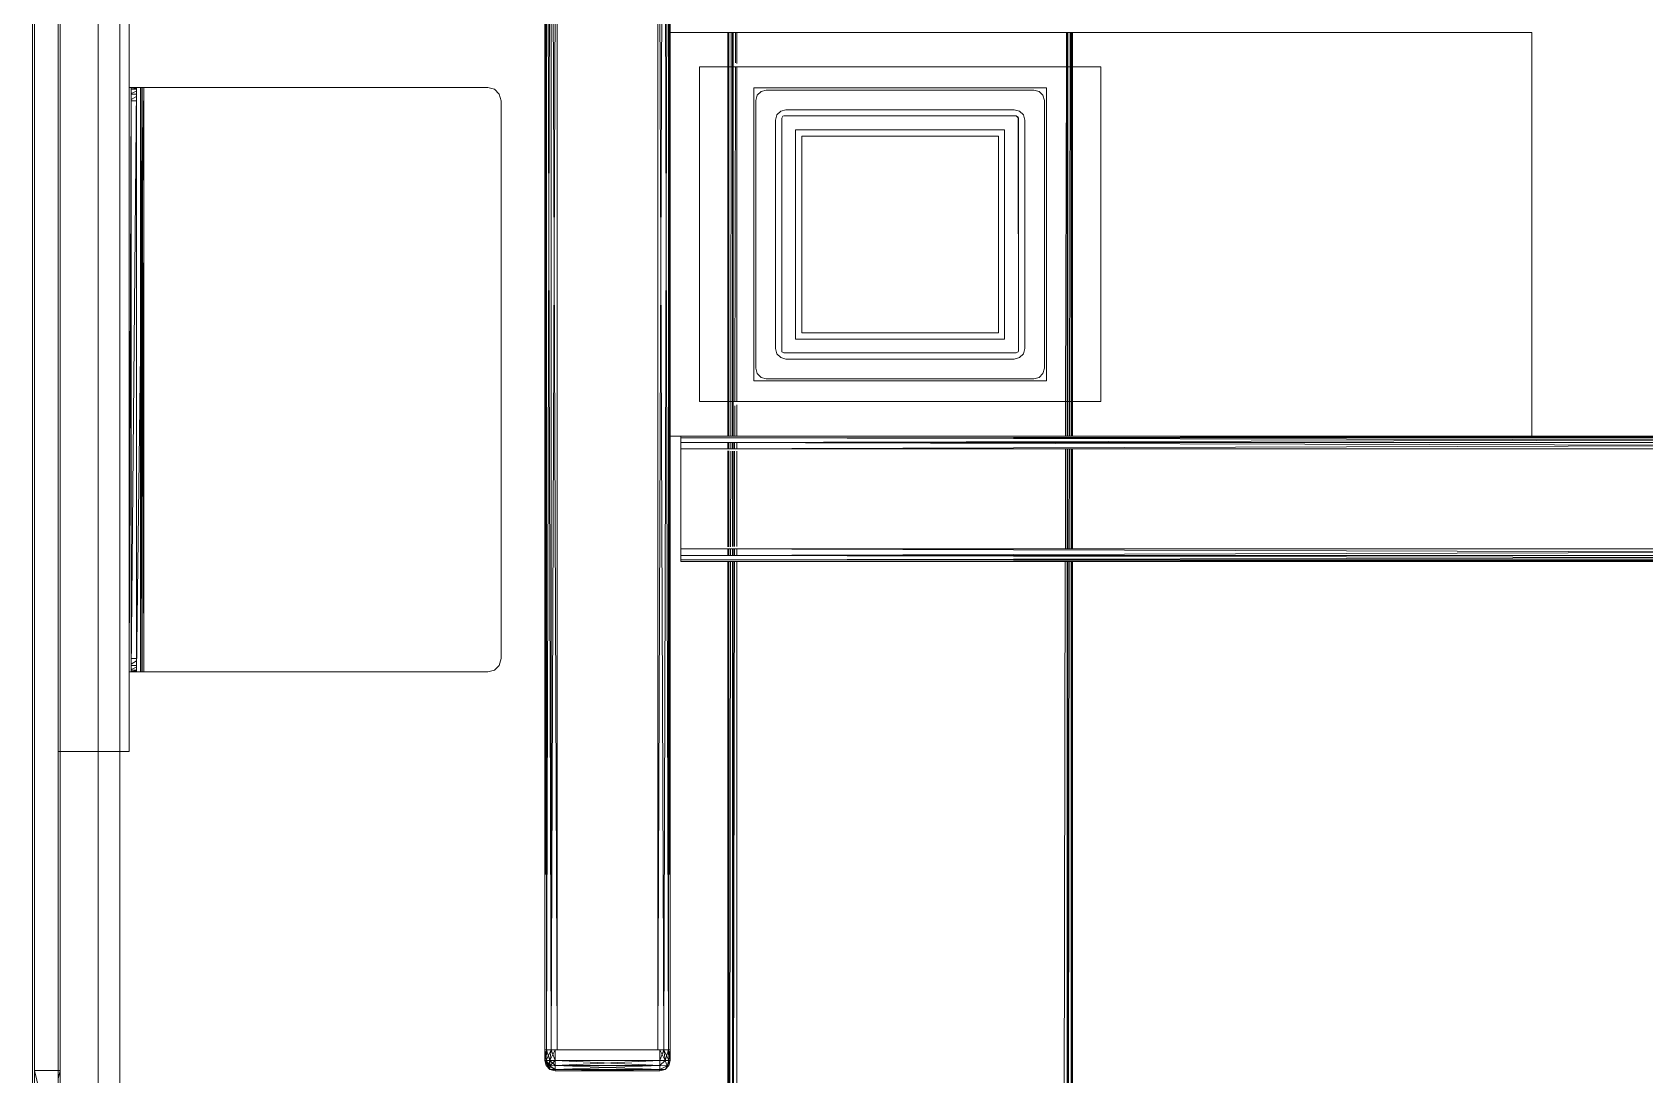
# Model space of a CAD drawing. Header units: inches. Extents: x 0 to 1536, y 72 to 1354.
# Drawn here: x 889.03 to 904.2, y 146.27 to 156.08 of the extents above; entities that cross this region are included whole.
import ezdxf

# ---------------------------------------------------------------- set-up
doc = ezdxf.new("R2010")
doc.units = ezdxf.units.IN
doc.header["$MEASUREMENT"] = 0
doc.layers.add('G-IMPT', color=8, linetype='Continuous', lineweight=9)
doc.layers.add('I-FURN-PNLS', color=30, linetype='Continuous', lineweight=9)

# ---------------------------------------------------------------- blocks, each defined once
blk = doc.blocks.new('WORKSTATION_1 - NCARB Leverage OPT A_dwg_3_YSYS92454-7491123-Level XX  POWER _ SIGNAL')
at = {"layer": 'G-IMPT'}
for p, q in [((-24.512, -5.711), (-24.512, 9.644)), ((-24.512, -5.711), (-24.512, 9.644)), ((-24.496, -5.711), (-24.512, 9.644)), ((-24.512, -5.711), (-24.496, 9.644)), ((-24.453, -5.711), (-24.496, 9.644)), ((-24.496, -5.711), (-24.496, 9.644)), ((-24.496, -5.711), (-24.453, 9.644)), ((-24.394, -5.711), (-24.453, 9.644)), ((-24.453, -5.711), (-24.394, 9.644)), ((-24.453, -5.711), (-24.453, 9.644)), ((-24.394, -5.711), (-24.394, 9.644)), ((-23.39, -5.711), (-23.449, 9.644)), ((-23.449, -5.711), (-23.449, 9.644)), ((-23.449, -5.711), (-23.39, 9.644)), ((-23.347, -5.711), (-23.39, 9.644)), ((-23.39, -5.711), (-23.347, 9.644)), ((-23.347, -5.711), (-23.347, 9.644)), ((-23.331, -5.711), (-23.347, 9.644)), ((-23.347, -5.711), (-23.331, 9.644)), ((-23.331, -5.711), (-23.331, 9.644)), ((-23.331, 3.866), (-23.331, 9.644)), ((-23.331, 3.866), (-23.331, 0.067)), ((-23.331, 3.866), (-23.232, 3.866)), ((-23.331, 3.866), (-15.22, 3.866)), ((-23.331, 3.866), (-23.331, 0.067)), ((-23.331, 0.067), (-23.331, 3.866)), ((-23.232, 3.866), (-15.22, 3.866)), ((-22.789, 3.866), (-22.789, 3.541)), ((-22.789, 3.866), (-22.789, 3.541)), ((-22.781, 3.541), (-22.781, 3.866)), ((-22.778, 3.866), (-22.778, 3.541)), ((-22.756, 3.866), (-22.757, 3.541)), ((-22.746, 3.866), (-22.746, 3.541)), ((-22.74, 3.866), (-22.74, 3.541)), ((-22.74, 3.866), (-22.74, 3.541)), ((-22.717, 3.866), (-22.717, 3.579)), ((-22.703, 3.572), (-22.703, 3.866)), ((-19.602, 3.541), (-19.602, 3.866)), ((-19.594, 3.541), (-19.594, 3.866)), ((-19.594, 3.866), (-19.594, 3.541)), ((-19.588, 3.866), (-19.588, 3.541)), ((-19.567, 3.866), (-19.567, 3.541)), ((-19.557, 3.866), (-19.557, 3.541)), ((-19.549, 3.866), (-19.549, 3.541)), ((-19.545, 3.866), (-19.545, 3.541)), ((-19.545, 3.541), (-19.545, 3.866)), ((-15.22, 3.866), (-15.22, 0.067)), ((-15.22, 3.866), (-15.22, 0.067)), ((-19.276, 3.541), (-23.055, 3.541)), ((-23.055, 3.541), (-23.055, 0.392)), ((-23.055, 3.541), (-23.055, 0.392)), ((-19.276, 3.541), (-23.055, 3.541)), ((-22.789, 3.541), (-22.789, 0.392)), ((-22.789, 3.541), (-22.789, 0.392)), ((-22.783, 0.392), (-22.781, 3.541)), ((-22.778, 3.541), (-22.778, 0.392)), ((-22.757, 3.541), (-22.761, 0.392)), ((-22.746, 3.541), (-22.746, 0.392)), ((-22.74, 3.541), (-22.74, 0.392)), ((-22.74, 3.541), (-22.74, 0.392)), ((-22.718, 3.541), (-22.724, 0.392)), ((-22.703, 0.392), (-22.703, 3.541)), ((-19.609, 0.392), (-19.602, 3.541)), ((-19.594, 0.392), (-19.594, 3.541)), ((-19.594, 3.541), (-19.594, 0.392)), ((-19.588, 3.541), (-19.588, 0.392)), ((-19.567, 3.541), (-19.572, 0.392)), ((-19.557, 3.541), (-19.557, 0.392)), ((-19.549, 3.541), (-19.551, 0.392)), ((-19.545, 3.541), (-19.545, 0.392)), ((-19.545, 0.392), (-19.545, 3.541)), ((-19.276, 3.541), (-19.276, 1.967)), ((-19.276, 3.541), (-19.276, 0.392)), ((-22.545, 3.343), (-19.789, 3.343)), ((-22.545, 0.587), (-22.545, 3.343)), ((-22.545, 0.587), (-22.545, 3.343)), ((-22.545, 3.343), (-19.789, 3.343)), ((-19.789, 0.587), (-19.789, 3.343)), ((-19.789, 0.587), (-19.789, 3.343)), ((-22.526, 3.224), (-22.512, 3.274)), ((-22.526, 3.224), (-22.512, 3.274)), ((-22.526, 3.224), (-22.512, 3.274)), ((-22.526, 3.224), (-22.526, 0.705)), ((-22.526, 3.224), (-22.526, 0.705)), ((-22.512, 3.274), (-22.476, 3.31)), ((-22.476, 3.31), (-22.512, 3.274)), ((-22.512, 3.274), (-22.476, 3.31)), ((-22.427, 3.323), (-22.476, 3.31)), ((-22.427, 3.323), (-22.476, 3.31)), ((-22.476, 3.31), (-22.427, 3.323)), ((-19.907, 3.323), (-22.427, 3.323)), ((-19.907, 3.323), (-22.427, 3.323)), ((-19.907, 3.323), (-19.858, 3.31)), ((-19.858, 3.31), (-19.907, 3.323)), ((-19.907, 3.323), (-19.858, 3.31)), ((-19.858, 3.31), (-19.822, 3.274)), ((-19.822, 3.274), (-19.858, 3.31)), ((-19.858, 3.31), (-19.822, 3.274)), ((-19.822, 3.274), (-19.809, 3.224)), ((-19.822, 3.274), (-19.809, 3.224)), ((-19.822, 3.274), (-19.809, 3.224)), ((-19.809, 3.224), (-19.809, 0.705)), ((-19.809, 3.224), (-19.809, 0.705)), ((-22.327, 3.089), (-22.341, 3.039)), ((-22.327, 3.089), (-22.341, 3.039)), ((-22.327, 3.089), (-22.341, 3.039)), ((-22.341, 3.039), (-22.341, 0.89)), ((-22.341, 3.039), (-22.341, 0.89)), ((-22.291, 3.125), (-22.327, 3.089)), ((-22.291, 3.125), (-22.327, 3.089)), ((-22.291, 3.125), (-22.327, 3.089)), ((-22.242, 3.138), (-22.291, 3.125)), ((-22.242, 3.138), (-22.291, 3.125)), ((-22.242, 3.138), (-22.291, 3.125)), ((-22.281, 3.059), (-22.272, 3.076)), ((-22.281, 3.059), (-22.272, 3.076)), ((-22.281, 3.059), (-22.272, 3.076)), ((-22.281, 0.87), (-22.281, 3.059)), ((-22.279, 0.86), (-22.281, 3.059)), ((-22.281, 2.596), (-22.281, 3.059)), ((-22.272, 3.076), (-22.262, 3.079)), ((-22.272, 3.076), (-20.073, 3.079)), ((-22.272, 3.076), (-22.262, 3.079)), ((-22.262, 3.079), (-21.44, 3.079)), ((-22.262, 3.079), (-20.073, 3.079)), ((-20.093, 3.138), (-22.242, 3.138)), ((-20.093, 3.138), (-22.242, 3.138)), ((-21.44, 3.079), (-21.281, 3.079)), ((-21.281, 3.079), (-20.536, 3.079)), ((-20.536, 3.079), (-20.073, 3.079)), ((-20.043, 3.125), (-20.093, 3.138)), ((-20.043, 3.125), (-20.093, 3.138)), ((-20.043, 3.125), (-20.093, 3.138)), ((-20.073, 3.079), (-20.056, 3.069)), ((-20.073, 3.079), (-20.056, 3.069)), ((-20.073, 3.079), (-20.053, 3.059)), ((-20.056, 3.069), (-20.053, 3.059)), ((-20.053, 0.87), (-20.056, 3.069)), ((-20.053, 0.87), (-20.053, 3.059)), ((-20.053, 2.237), (-20.053, 3.059)), ((-20.007, 3.089), (-20.043, 3.125)), ((-20.007, 3.089), (-20.043, 3.125)), ((-20.007, 3.089), (-20.043, 3.125)), ((-19.994, 3.039), (-20.007, 3.089)), ((-19.994, 3.039), (-20.007, 3.089)), ((-19.994, 3.039), (-20.007, 3.089)), ((-19.994, 3.039), (-19.994, 0.89)), ((-19.994, 3.039), (-19.994, 0.89)), ((-22.152, 2.949), (-22.152, 0.98)), ((-20.183, 2.949), (-22.152, 2.949)), ((-20.183, 2.949), (-22.152, 2.949)), ((-22.152, 0.98), (-22.152, 2.949)), ((-22.093, 2.89), (-20.242, 2.89)), ((-22.093, 2.89), (-22.093, 1.039)), ((-22.093, 1.039), (-22.093, 2.89)), ((-20.242, 2.89), (-22.093, 2.89)), ((-20.242, 2.89), (-20.242, 1.039)), ((-20.242, 2.89), (-20.242, 1.039)), ((-20.183, 2.949), (-20.183, 0.98)), ((-20.183, 0.98), (-20.183, 2.949)), ((-22.281, 1.85), (-22.281, 2.596)), ((-20.053, 2.079), (-20.053, 2.237)), ((-20.053, 1.333), (-20.053, 2.079)), ((-22.281, 1.692), (-22.281, 1.85)), ((-19.276, 1.967), (-19.276, 0.392)), ((-22.281, 0.87), (-22.281, 1.692)), ((-20.053, 0.87), (-20.053, 1.333)), ((-22.152, 0.98), (-20.183, 0.98)), ((-22.152, 0.98), (-20.183, 0.98)), ((-22.093, 1.039), (-20.242, 1.039)), ((-20.242, 1.039), (-22.093, 1.039)), ((-22.341, 0.89), (-22.327, 0.841)), ((-22.341, 0.89), (-22.327, 0.841)), ((-22.341, 0.89), (-22.327, 0.841)), ((-22.327, 0.841), (-22.291, 0.805)), ((-22.291, 0.805), (-22.327, 0.841)), ((-22.291, 0.805), (-22.327, 0.841)), ((-22.291, 0.805), (-22.242, 0.791)), ((-22.242, 0.791), (-22.291, 0.805)), ((-22.242, 0.791), (-22.291, 0.805)), ((-22.279, 0.86), (-22.281, 0.87)), ((-22.279, 0.86), (-22.281, 0.87)), ((-22.262, 0.85), (-22.279, 0.86)), ((-22.262, 0.85), (-22.279, 0.86)), ((-22.262, 0.85), (-22.279, 0.86)), ((-22.262, 0.85), (-20.073, 0.85)), ((-22.262, 0.85), (-20.073, 0.85)), ((-22.242, 0.791), (-20.093, 0.791)), ((-22.242, 0.791), (-20.093, 0.791)), ((-20.093, 0.791), (-20.043, 0.805)), ((-20.043, 0.805), (-20.093, 0.791)), ((-20.043, 0.805), (-20.093, 0.791)), ((-20.056, 0.86), (-20.073, 0.85)), ((-20.056, 0.86), (-20.073, 0.85)), ((-20.056, 0.86), (-20.073, 0.85)), ((-20.053, 0.87), (-20.056, 0.86)), ((-20.053, 0.87), (-20.056, 0.86)), ((-20.053, 0.87), (-20.056, 0.86)), ((-20.043, 0.805), (-20.007, 0.841)), ((-20.007, 0.841), (-20.043, 0.805)), ((-20.007, 0.841), (-20.043, 0.805)), ((-20.007, 0.841), (-19.994, 0.89)), ((-19.994, 0.89), (-20.007, 0.841)), ((-19.994, 0.89), (-20.007, 0.841)), ((-22.526, 0.705), (-22.512, 0.656)), ((-22.526, 0.705), (-22.512, 0.656)), ((-22.512, 0.656), (-22.526, 0.705)), ((-22.476, 0.619), (-22.512, 0.656)), ((-22.512, 0.656), (-22.476, 0.619)), ((-22.476, 0.619), (-22.512, 0.656)), ((-22.427, 0.606), (-22.476, 0.619)), ((-22.476, 0.619), (-22.427, 0.606)), ((-22.427, 0.606), (-22.476, 0.619)), ((-19.907, 0.606), (-19.858, 0.619)), ((-19.907, 0.606), (-19.858, 0.619)), ((-19.858, 0.619), (-19.907, 0.606)), ((-19.822, 0.656), (-19.858, 0.619)), ((-19.858, 0.619), (-19.822, 0.656)), ((-19.822, 0.656), (-19.858, 0.619)), ((-19.809, 0.705), (-19.822, 0.656)), ((-19.809, 0.705), (-19.822, 0.656)), ((-19.809, 0.705), (-19.822, 0.656)), ((-22.545, 0.587), (-19.789, 0.587)), ((-19.789, 0.587), (-22.545, 0.587)), ((-22.427, 0.606), (-19.907, 0.606)), ((-22.427, 0.606), (-19.907, 0.606)), ((-19.276, 0.392), (-23.055, 0.392)), ((-19.276, 0.392), (-23.055, 0.392)), ((-22.789, 0.392), (-22.789, 0.067)), ((-22.789, 0.392), (-22.789, 0.067)), ((-22.783, 0.067), (-22.783, 0.392)), ((-22.778, 0.392), (-22.778, 0.067)), ((-22.761, 0.392), (-22.762, 0.067)), ((-22.746, 0.392), (-22.746, 0.067)), ((-22.74, 0.392), (-22.74, 0.067)), ((-22.74, 0.392), (-22.74, 0.067)), ((-22.724, 0.351), (-22.724, 0.067)), ((-22.703, 0.067), (-22.703, 0.361)), ((-19.609, 0.067), (-19.609, 0.392)), ((-19.594, 0.067), (-19.594, 0.392)), ((-19.594, 0.392), (-19.594, 0.067)), ((-19.588, 0.392), (-19.588, 0.067)), ((-19.572, 0.392), (-19.572, 0.067)), ((-19.557, 0.392), (-19.557, 0.067)), ((-19.551, 0.392), (-19.551, 0.067)), ((-19.545, 0.392), (-19.545, 0.067)), ((-19.545, 0.067), (-19.545, 0.392)), ((-23.331, 0.067), (-23.232, 0.067)), ((-23.331, 0.067), (-15.22, 0.067)), ((-23.331, -5.711), (-23.331, 0.067)), ((-23.232, 0.067), (-15.22, 0.067)), ((-15.22, 0.067), (-23.232, 0.067)), ((-23.232, 0.067), (-23.232, 0.051)), ((-3.035, 0.067), (-23.232, 0.067)), ((-23.232, 0.067), (-23.232, 0.051)), ((-3.035, 0.051), (-23.232, 0.067)), ((-5.512, 0.065), (-23.232, 0.051)), ((-23.232, 0.051), (-23.232, 0.007)), ((-23.232, 0.007), (-23.232, 0.051)), ((-3.035, 0.051), (-23.232, 0.051)), ((-3.035, 0.051), (-23.232, 0.007)), ((-3.035, 0.051), (-23.232, 0.051)), ((-3.035, 0.007), (-23.232, 0.051)), ((-23.232, -0.052), (-23.232, 0.007)), ((-23.232, -0.052), (-23.232, 0.007)), ((-3.035, 0.007), (-23.232, 0.007)), ((-3.035, -0.052), (-23.232, 0.007)), ((-3.035, 0.007), (-23.232, 0.007)), ((-22.789, 0.006), (-22.789, -0.05)), ((-22.789, 0.006), (-22.789, -0.05)), ((-22.783, -0.05), (-22.783, 0.006)), ((-22.778, 0.006), (-22.778, -0.05)), ((-22.762, 0.006), (-22.762, -0.05)), ((-22.746, 0.006), (-22.746, -0.05)), ((-22.74, 0.006), (-22.74, -0.05)), ((-22.74, 0.006), (-22.74, -0.05)), ((-22.725, 0.006), (-22.725, -0.05)), ((-22.703, -0.05), (-22.703, 0.006)), ((-5.512, 0.067), (-15.22, 0.067)), ((-12.831, -0.021), (-23.232, -0.052)), ((-23.232, -0.996), (-23.232, -0.052)), ((-23.232, -0.996), (-23.232, -0.052)), ((-3.035, -0.052), (-23.232, -0.052)), ((-22.789, -0.072), (-22.789, -0.976)), ((-22.789, -0.072), (-22.789, -0.976)), ((-22.784, -0.975), (-22.783, -0.073)), ((-22.778, -0.073), (-22.778, -0.975)), ((-22.762, -0.074), (-22.763, -0.975)), ((-22.746, -0.074), (-22.746, -0.974)), ((-22.74, -0.075), (-22.74, -0.973)), ((-22.74, -0.075), (-22.74, -0.973)), ((-22.725, -0.075), (-22.726, -0.973)), ((-22.703, -0.972), (-22.703, -0.076)), ((-19.611, -0.996), (-19.61, -0.052)), ((-19.594, -0.996), (-19.594, -0.052)), ((-19.594, -0.052), (-19.594, -0.996)), ((-19.588, -0.052), (-19.588, -0.996)), ((-19.572, -0.052), (-19.574, -0.996)), ((-19.557, -0.052), (-19.557, -0.996)), ((-19.551, -0.052), (-19.551, -0.996)), ((-19.545, -0.052), (-19.545, -0.996)), ((-19.545, -0.996), (-19.545, -0.052)), ((-23.232, -1.056), (-23.232, -0.996)), ((-23.232, -0.996), (-23.232, -1.056)), ((-12.831, -0.996), (-23.232, -0.996)), ((-3.035, -0.996), (-23.232, -0.996)), ((-3.035, -1.056), (-23.232, -0.996)), ((-12.831, -1.025), (-23.232, -1.056)), ((-23.232, -1.056), (-23.232, -1.099)), ((-23.232, -1.099), (-23.232, -1.056)), ((-3.035, -1.056), (-23.232, -1.056)), ((-3.035, -1.056), (-23.232, -1.099)), ((-3.035, -1.056), (-23.232, -1.056)), ((-3.035, -1.099), (-23.232, -1.056)), ((-22.789, -0.998), (-22.789, -1.054)), ((-22.789, -0.998), (-22.789, -1.054)), ((-22.784, -1.054), (-22.784, -0.998)), ((-22.778, -0.998), (-22.778, -1.054)), ((-22.763, -0.998), (-22.763, -1.054)), ((-22.746, -0.998), (-22.746, -1.054)), ((-22.74, -0.998), (-22.74, -1.054)), ((-22.74, -0.998), (-22.74, -1.054)), ((-22.726, -0.998), (-22.727, -1.054)), ((-22.703, -1.054), (-22.703, -0.998)), ((-23.232, -1.099), (-23.232, -1.115)), ((-23.232, -1.115), (-23.232, -1.099)), ((-3.035, -1.099), (-23.232, -1.099)), ((-3.035, -1.099), (-23.232, -1.115)), ((-3.035, -1.099), (-23.232, -1.099)), ((-3.035, -1.115), (-23.232, -1.099)), ((-3.035, -1.115), (-23.232, -1.115)), ((-3.035, -1.115), (-23.232, -1.115)), ((-22.789, -1.115), (-22.789, -10.98)), ((-22.789, -1.115), (-22.789, -10.98)), ((-22.789, -10.98), (-22.784, -1.115)), ((-22.763, -1.115), (-22.778, -10.98)), ((-22.778, -1.115), (-22.778, -10.98)), ((-22.727, -1.115), (-22.746, -10.98)), ((-22.746, -1.115), (-22.746, -10.98)), ((-22.74, -1.115), (-22.74, -10.98)), ((-22.74, -1.115), (-22.74, -10.98)), ((-22.703, -10.98), (-22.703, -1.115)), ((-19.63, -10.568), (-19.612, -1.115)), ((-19.594, -10.548), (-19.594, -1.115)), ((-19.594, -1.115), (-19.594, -10.548)), ((-19.588, -1.115), (-19.588, -10.544)), ((-19.574, -1.115), (-19.587, -10.544)), ((-19.557, -1.115), (-19.557, -9.354)), ((-19.551, -1.115), (-19.556, -9.354)), ((-19.545, -1.115), (-19.545, -9.354)), ((-19.545, -9.354), (-19.545, -1.115)), ((-24.512, -5.711), (-24.496, -5.711)), ((-24.496, -5.711), (-24.512, -5.711)), ((-24.512, -5.809), (-24.512, -5.711)), ((-24.512, -5.809), (-24.512, -5.711)), ((-24.496, -5.711), (-24.512, -5.711)), ((-24.499, -5.809), (-24.512, -5.711)), ((-24.512, -5.809), (-24.496, -5.711)), ((-24.512, -5.711), (-24.496, -5.711)), ((-24.499, -5.809), (-24.496, -5.711)), ((-24.499, -5.809), (-24.453, -5.711)), ((-24.499, -5.809), (-24.496, -5.711)), ((-24.453, -5.711), (-24.496, -5.711)), ((-24.453, -5.711), (-24.496, -5.711)), ((-24.463, -5.809), (-24.496, -5.711)), ((-24.453, -5.711), (-24.496, -5.711)), ((-24.453, -5.711), (-24.496, -5.711)), ((-24.463, -5.809), (-24.453, -5.711)), ((-24.463, -5.809), (-24.453, -5.711)), ((-24.463, -5.809), (-24.413, -5.711)), ((-24.453, -5.711), (-24.413, -5.711)), ((-24.453, -5.711), (-24.413, -5.711)), ((-24.413, -5.809), (-24.453, -5.711)), ((-23.429, -5.711), (-24.413, -5.711)), ((-24.413, -5.809), (-24.413, -5.711)), ((-24.413, -5.809), (-24.413, -5.711)), ((-23.449, -5.711), (-24.394, -5.711)), ((-23.449, -5.711), (-24.394, -5.711)), ((-24.394, -5.711), (-23.449, -5.711)), ((-23.429, -5.711), (-23.39, -5.711)), ((-23.39, -5.711), (-23.429, -5.711)), ((-23.429, -5.809), (-23.429, -5.711)), ((-23.429, -5.809), (-23.39, -5.711)), ((-23.429, -5.809), (-23.429, -5.711)), ((-23.38, -5.809), (-23.429, -5.711)), ((-23.39, -5.711), (-23.347, -5.711)), ((-23.39, -5.711), (-23.347, -5.711)), ((-23.38, -5.809), (-23.39, -5.711)), ((-23.38, -5.809), (-23.39, -5.711)), ((-23.344, -5.809), (-23.39, -5.711)), ((-23.347, -5.711), (-23.39, -5.711)), ((-23.347, -5.711), (-23.39, -5.711)), ((-23.38, -5.809), (-23.347, -5.711)), ((-23.331, -5.711), (-23.347, -5.711)), ((-23.347, -5.711), (-23.331, -5.711)), ((-23.331, -5.711), (-23.347, -5.711)), ((-23.347, -5.711), (-23.331, -5.711)), ((-23.344, -5.809), (-23.347, -5.711)), ((-23.331, -5.809), (-23.347, -5.711)), ((-23.344, -5.809), (-23.347, -5.711)), ((-23.344, -5.809), (-23.331, -5.711)), ((-23.331, -5.809), (-23.331, -5.711)), ((-23.331, -5.809), (-23.331, -5.711)), ((-24.512, -5.809), (-24.499, -5.858)), ((-24.512, -5.809), (-24.499, -5.858)), ((-24.481, -5.859), (-24.512, -5.809)), ((-24.499, -5.809), (-24.512, -5.809)), ((-24.499, -5.858), (-24.512, -5.809)), ((-24.463, -5.809), (-24.499, -5.809)), ((-24.481, -5.859), (-24.499, -5.809)), ((-24.499, -5.858), (-24.499, -5.809)), ((-24.499, -5.809), (-24.464, -5.859)), ((-24.499, -5.858), (-24.463, -5.894)), ((-24.499, -5.858), (-24.463, -5.894)), ((-24.481, -5.859), (-24.499, -5.858)), ((-24.499, -5.858), (-24.464, -5.859)), ((-24.463, -5.894), (-24.499, -5.858)), ((-24.463, -5.809), (-24.481, -5.859)), ((-24.413, -5.858), (-24.481, -5.859)), ((-24.481, -5.859), (-24.463, -5.894)), ((-24.481, -5.859), (-24.413, -5.894)), ((-24.464, -5.859), (-24.463, -5.809)), ((-24.464, -5.859), (-24.413, -5.809)), ((-24.464, -5.859), (-24.413, -5.858)), ((-24.464, -5.859), (-24.413, -5.894)), ((-24.464, -5.859), (-24.463, -5.894)), ((-24.413, -5.809), (-24.463, -5.809)), ((-24.413, -5.858), (-24.463, -5.809)), ((-24.463, -5.809), (-24.413, -5.809)), ((-24.413, -5.907), (-24.463, -5.894)), ((-24.413, -5.907), (-24.463, -5.894)), ((-24.413, -5.907), (-24.463, -5.894)), ((-24.413, -5.894), (-24.463, -5.894)), ((-24.463, -5.894), (-24.413, -5.894)), ((-24.413, -5.809), (-24.413, -5.858)), ((-24.413, -5.858), (-23.429, -5.809)), ((-23.429, -5.809), (-24.413, -5.809)), ((-23.429, -5.858), (-24.413, -5.809)), ((-24.413, -5.809), (-24.413, -5.858)), ((-24.413, -5.858), (-23.429, -5.858)), ((-24.413, -5.858), (-24.413, -5.894)), ((-23.429, -5.858), (-24.413, -5.894)), ((-23.429, -5.858), (-24.413, -5.858)), ((-23.429, -5.894), (-24.413, -5.858)), ((-24.413, -5.858), (-24.413, -5.894)), ((-23.429, -5.894), (-24.413, -5.894)), ((-24.413, -5.907), (-23.429, -5.894)), ((-24.413, -5.907), (-24.413, -5.894)), ((-24.413, -5.907), (-24.413, -5.894)), ((-23.429, -5.907), (-24.413, -5.894)), ((-23.429, -5.894), (-24.413, -5.894)), ((-24.413, -5.907), (-23.429, -5.907)), ((-24.413, -5.907), (-23.429, -5.907)), ((-23.429, -5.858), (-23.429, -5.809)), ((-23.429, -5.809), (-23.429, -5.858)), ((-23.429, -5.809), (-23.38, -5.809)), ((-23.429, -5.858), (-23.38, -5.809)), ((-23.429, -5.858), (-23.38, -5.809)), ((-23.38, -5.809), (-23.429, -5.809)), ((-23.429, -5.894), (-23.429, -5.858)), ((-23.429, -5.858), (-23.361, -5.859)), ((-23.429, -5.858), (-23.429, -5.894)), ((-23.361, -5.859), (-23.429, -5.858)), ((-23.361, -5.859), (-23.429, -5.894)), ((-23.429, -5.894), (-23.361, -5.859)), ((-23.429, -5.907), (-23.38, -5.894)), ((-23.429, -5.907), (-23.38, -5.894)), ((-23.429, -5.907), (-23.429, -5.894)), ((-23.429, -5.907), (-23.429, -5.894)), ((-23.429, -5.907), (-23.38, -5.894)), ((-23.429, -5.894), (-23.38, -5.894)), ((-23.38, -5.894), (-23.429, -5.894)), ((-23.38, -5.809), (-23.361, -5.859)), ((-23.38, -5.809), (-23.344, -5.809)), ((-23.361, -5.859), (-23.38, -5.809)), ((-23.38, -5.894), (-23.344, -5.858)), ((-23.38, -5.894), (-23.344, -5.858)), ((-23.38, -5.894), (-23.344, -5.858)), ((-23.361, -5.859), (-23.38, -5.894)), ((-23.38, -5.894), (-23.361, -5.859)), ((-23.361, -5.859), (-23.344, -5.809)), ((-23.361, -5.859), (-23.331, -5.809)), ((-23.361, -5.859), (-23.331, -5.809)), ((-23.361, -5.859), (-23.344, -5.809)), ((-23.361, -5.859), (-23.344, -5.858)), ((-23.361, -5.859), (-23.344, -5.858)), ((-23.344, -5.858), (-23.331, -5.809)), ((-23.344, -5.858), (-23.331, -5.809)), ((-23.344, -5.809), (-23.331, -5.809)), ((-23.344, -5.858), (-23.331, -5.809)), ((-23.331, -5.809), (-23.344, -5.809))]:
    blk.add_line(p, q, dxfattribs=at)
blk = doc.blocks.new('WORKSTATION_1 - NCARB Leverage OPT A_dwg_3_ZNDCW422041NL-7491127-Level XX  POWER _ SIGNAL')
at = {"layer": 'G-IMPT'}
for p, q in [((4069.032, 938.296), (4069.032, 937.296)), ((4069.032, 937.296), (4069.032, 938.296)), ((4069.276, 937.296), (4069.276, 938.296)), ((4069.276, 937.296), (4069.276, 938.296)), ((4069.051, 938.218), (4069.276, 937.296)), ((4069.032, 937.296), (4069.051, 937.374)), ((4069.032, 937.296), (4069.032, 934.296)), ((4069.032, 937.296), (4069.032, 922.296)), ((4069.032, 937.296), (4069.276, 937.296)), ((4069.08, 937.296), (4069.276, 937.296)), ((4069.276, 922.296), (4069.276, 937.296)), ((4069.276, 922.296), (4069.276, 937.296)), ((4068.382, 934.296), (4068.382, 933.546)), ((4068.472, 934.296), (4068.382, 934.296)), ((4068.472, 934.296), (4068.382, 934.296)), ((4068.382, 934.296), (4068.382, 933.546)), ((4069.032, 934.296), (4068.472, 934.296)), ((4069.032, 934.296), (4068.472, 934.296)), ((4069.032, 934.296), (4069.032, 924.796)), ((4069.032, 934.296), (4069.032, 924.796)), ((4069.032, 934.296), (4069.032, 924.796)), ((4064.882, 933.421), (4064.899, 933.484)), ((4064.882, 933.421), (4064.899, 933.484)), ((4064.882, 933.421), (4064.899, 933.484)), ((4064.882, 928.171), (4064.882, 933.421)), ((4064.882, 933.421), (4064.882, 928.171)), ((4064.945, 933.529), (4064.899, 933.484)), ((4064.899, 933.484), (4064.945, 933.529)), ((4064.899, 933.484), (4064.945, 933.529)), ((4065.007, 933.546), (4064.945, 933.529)), ((4065.007, 933.546), (4064.945, 933.529)), ((4065.007, 933.546), (4064.945, 933.529)), ((4068.246, 933.546), (4065.007, 933.546)), ((4068.246, 933.546), (4065.007, 933.546)), ((4068.246, 933.546), (4068.262, 933.546)), ((4068.246, 933.546), (4068.315, 933.546)), ((4068.246, 933.546), (4068.246, 928.046)), ((4068.246, 933.546), (4068.262, 928.046)), ((4068.315, 933.546), (4068.246, 928.046)), ((4068.262, 933.546), (4068.273, 933.546)), ((4068.262, 933.546), (4068.262, 928.046)), ((4068.262, 933.546), (4068.273, 928.046)), ((4068.273, 933.546), (4068.278, 933.546)), ((4068.273, 933.546), (4068.273, 928.046)), ((4068.273, 933.546), (4068.278, 928.046)), ((4068.278, 933.546), (4068.278, 933.529)), ((4068.278, 933.546), (4068.278, 928.046)), ((4068.278, 933.529), (4068.278, 933.484)), ((4068.278, 933.421), (4068.278, 933.484)), ((4068.278, 933.421), (4068.278, 928.171)), ((4068.315, 933.546), (4068.364, 933.546)), ((4068.315, 933.546), (4068.364, 933.546)), ((4068.364, 933.546), (4068.315, 933.546)), ((4068.315, 933.546), (4068.315, 928.046)), ((4068.364, 933.546), (4068.315, 928.046)), ((4068.315, 933.535), (4068.364, 933.543)), ((4068.315, 933.529), (4068.364, 933.529)), ((4068.315, 933.5), (4068.364, 933.522)), ((4068.315, 933.484), (4068.364, 933.484)), ((4068.315, 933.443), (4068.364, 933.473)), ((4068.315, 933.421), (4068.363, 933.421)), ((4068.364, 933.546), (4068.382, 933.546)), ((4068.364, 933.546), (4068.364, 928.046)), ((4068.382, 933.546), (4068.364, 928.046)), ((4068.382, 933.546), (4068.382, 928.046)), ((4068.382, 933.546), (4068.382, 928.046)), ((4068.382, 933.546), (4068.382, 933.529)), ((4068.382, 933.546), (4068.382, 928.046)), ((4068.382, 933.484), (4068.382, 933.529)), ((4068.382, 933.421), (4068.382, 933.484)), ((4068.382, 933.421), (4068.382, 928.171)), ((4064.882, 928.171), (4064.899, 928.109)), ((4064.882, 928.171), (4064.899, 928.109)), ((4064.899, 928.109), (4064.882, 928.171)), ((4064.945, 928.063), (4064.899, 928.109)), ((4064.945, 928.063), (4064.899, 928.109)), ((4064.945, 928.063), (4064.899, 928.109)), ((4068.278, 928.171), (4068.278, 928.109)), ((4068.278, 928.109), (4068.278, 928.063)), ((4068.315, 928.131), (4068.364, 928.16)), ((4068.315, 928.109), (4068.364, 928.109)), ((4068.315, 928.079), (4068.364, 928.101)), ((4068.316, 928.171), (4068.364, 928.171)), ((4068.382, 928.171), (4068.382, 928.109)), ((4068.382, 928.109), (4068.382, 928.063)), ((4065.007, 928.046), (4064.945, 928.063)), ((4065.007, 928.046), (4064.945, 928.063)), ((4065.007, 928.046), (4064.945, 928.063)), ((4068.246, 928.046), (4065.007, 928.046)), ((4068.246, 928.046), (4065.007, 928.046)), ((4068.262, 928.046), (4068.246, 928.046)), ((4068.315, 928.046), (4068.246, 928.046)), ((4068.273, 928.046), (4068.262, 928.046)), ((4068.278, 928.046), (4068.273, 928.046)), ((4068.278, 928.046), (4068.278, 928.063)), ((4068.315, 928.063), (4068.364, 928.063)), ((4068.315, 928.052), (4068.364, 928.06)), ((4068.315, 928.046), (4068.364, 928.046)), ((4068.364, 928.046), (4068.315, 928.046)), ((4068.315, 928.046), (4068.364, 928.046)), ((4068.382, 928.046), (4068.364, 928.046)), ((4068.382, 928.046), (4068.382, 928.063)), ((4068.382, 928.046), (4068.382, 924.796)), ((4068.382, 928.046), (4068.382, 924.796))]:
    blk.add_line(p, q, dxfattribs=at)
blk = doc.blocks.new('WORKSTATION_1 - Layout - Option A-7491167-Level XX  POWER _ SIGNAL')
at = {"layer": 'I-FURN-PNLS'}
for p, q in [((61.856, -67.291), (61.856, -49.291)), ((61.856, -49.291), (61.856, -67.291)), ((62.06, -67.308), (62.06, -49.308)), ((62.436, -50.308), (62.436, -67.308)), ((62.679, -67.308), (62.679, -50.308)), ((62.436, -55.308), (62.06, -55.308)), ((62.06, -55.308), (62.06, -64.808)), ((62.436, -64.808), (62.436, -55.308))]:
    blk.add_line(p, q, dxfattribs=at)
at = {"rotation": 180}
blk.add_blockref('WORKSTATION_1 - NCARB Leverage OPT A_dwg_3_YSYS92454-7491123-Level XX  POWER _ SIGNAL', (33.343, -58.211), dxfattribs=at)
blk.add_blockref('WORKSTATION_1 - NCARB Leverage OPT A_dwg_3_ZNDCW422041NL-7491127-Level XX  POWER _ SIGNAL', (-4006.616, -989.604))

msp = doc.modelspace()

# ---------------------------------------------------------------- block references
at = {"layer": 'I-FURN-PNLS', "rotation": 180}
msp.add_blockref('WORKSTATION_1 - Layout - Option A-7491167-Level XX  POWER _ SIGNAL', (951.705, 94), dxfattribs=at)

doc.saveas('drawing.dxf')
